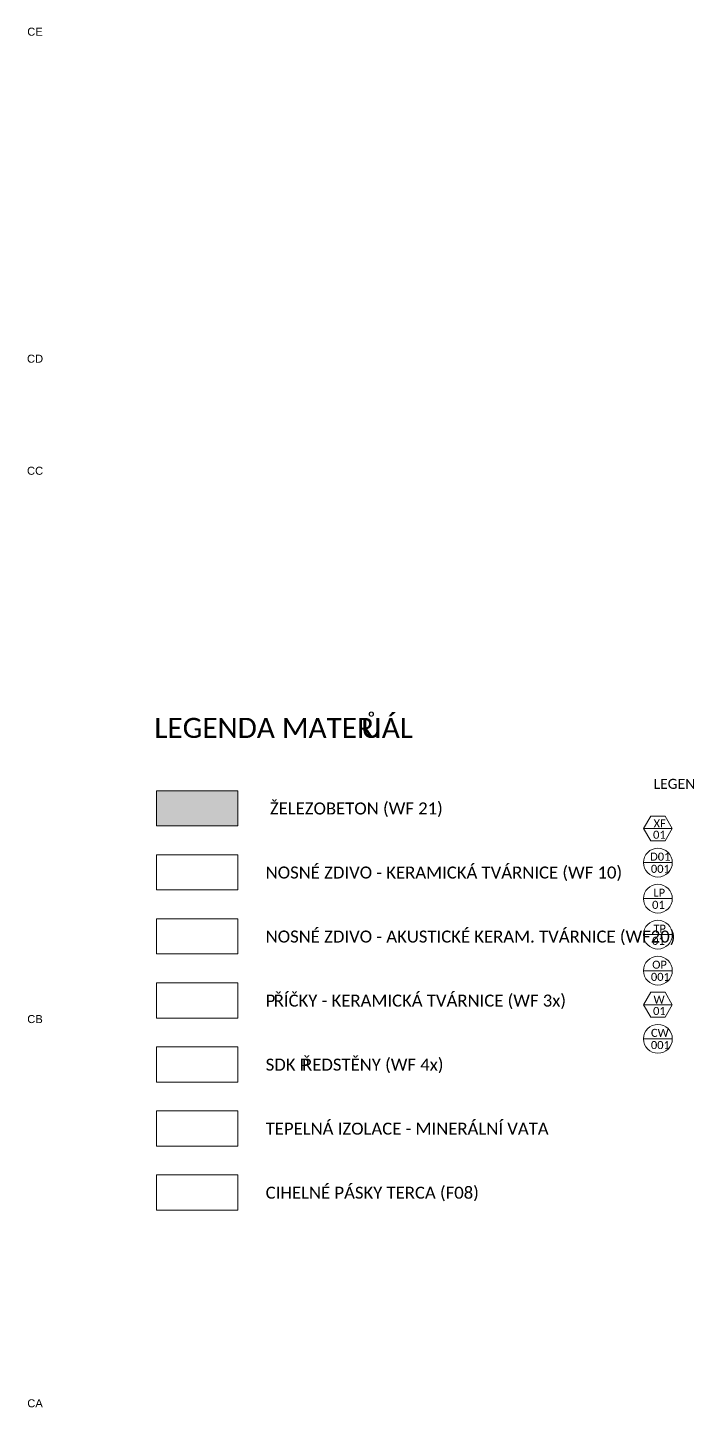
# Model space of a CAD drawing. Extents: x -47641 to 202, y -7675 to 12965.
# Drawn here: x -21306 to -13056, y -5449 to 11789 of the extents above; entities that cross this region are included whole.
import ezdxf

# ---------------------------------------------------------------- set-up
doc = ezdxf.new("R2010")
doc.units = 0
for name, color, linetype, lineweight in [('A-DETL-____-THIN', 9, 'CONTINUOUS', 9), ('A-DETL-GENF-OTLN', 9, 'CONTINUOUS', 9), ('G-____-____-TEXT', 9, 'CONTINUOUS', 5), ('S-GRID-____-IDEN', 9, 'CONTINUOUS', 9)]:
    doc.layers.add(name, color=color, linetype=linetype, lineweight=lineweight)
doc.styles.add('Arial', font='Arial')
doc.styles.add('Calibri', font='Calibri')
doc.styles.add('Calibri_3', font='Calibri_3')
doc.styles.add('Calibri_4', font='Calibri_4')
doc.styles.add('Calibri_5', font='Calibri_5')

msp = doc.modelspace()

# ---------------------------------------------------------------- hatches: boundary and pattern name
at = {"layer": 'A-DETL-GENF-OTLN'}
msp.add_hatch(color=254, dxfattribs=at).paths.add_polyline_path([(-18675.31891, 1815.13928), (-18675.31891, 2255.13928), (-19695.31891, 2255.13928), (-19695.31891, 1815.13928)], flags=0)

# ---------------------------------------------------------------- linework, layer by layer
at = {"layer": 'A-DETL-____-THIN'}
for p, q in [((-19695.31891, 2255.13928), (-19695.31891, 1815.13928)), ((-18675.31891, 2255.13928), (-19695.31891, 2255.13928)), ((-18675.31891, 1815.13928), (-18675.31891, 2255.13928)), ((-13515.14936, 1938.56339), (-13605.14936, 1782.67881)), ((-13515.14936, 1938.56339), (-13335.14936, 1938.56339)), ((-13335.14936, 1938.56339), (-13245.14936, 1782.67881)), ((-19695.31891, 1815.13928), (-18675.31891, 1815.13928)), ((-13515.14936, 1626.79424), (-13605.14936, 1782.67881)), ((-13245.14936, 1782.67881), (-13605.14936, 1782.67881)), ((-13335.14936, 1626.79424), (-13245.14936, 1782.67881)), ((-13515.14936, 1626.79424), (-13335.14936, 1626.79424)), ((-19695.31891, 1455.13928), (-19695.31891, 1015.13928)), ((-18675.31891, 1455.13928), (-19695.31891, 1455.13928)), ((-18675.31891, 1015.13928), (-18675.31891, 1455.13928)), ((-13245.14936, 1356.79424), (-13605.14936, 1356.79424)), ((-19695.31891, 1015.13928), (-18675.31891, 1015.13928)), ((-13245.14936, 906.79424), (-13605.14936, 906.79424)), ((-19695.31891, 655.13928), (-19695.31891, 215.13928)), ((-18675.31891, 655.13928), (-19695.31891, 655.13928)), ((-18675.31891, 215.13928), (-18675.31891, 655.13928)), ((-13245.14936, 456.79424), (-13605.14936, 456.79424)), ((-19695.31891, 215.13928), (-18675.31891, 215.13928)), ((-13245.14936, 6.79424), (-13605.14936, 6.79424)), ((-19695.31891, -144.86072), (-19695.31891, -584.86072)), ((-18675.31891, -144.86072), (-19695.31891, -144.86072)), ((-18675.31891, -584.86072), (-18675.31891, -144.86072)), ((-13515.14936, -263.20576), (-13605.14936, -419.09033)), ((-13515.14936, -263.20576), (-13335.14936, -263.20576)), ((-13335.14936, -263.20576), (-13245.14936, -419.09033)), ((-13515.14936, -574.97491), (-13605.14936, -419.09033)), ((-13245.14936, -419.09033), (-13605.14936, -419.09033)), ((-13335.14936, -574.97491), (-13245.14936, -419.09033)), ((-19695.31891, -584.86072), (-18675.31891, -584.86072)), ((-13515.14936, -574.97491), (-13335.14936, -574.97491)), ((-13245.14936, -844.97491), (-13605.14936, -844.97491)), ((-19695.31891, -944.86072), (-19695.31891, -1384.86072)), ((-18675.31891, -944.86072), (-19695.31891, -944.86072)), ((-18675.31891, -1384.86072), (-18675.31891, -944.86072)), ((-19695.31891, -1384.86072), (-18675.31891, -1384.86072)), ((-19695.31891, -1744.86072), (-19695.31891, -2184.86072)), ((-18675.31891, -1744.86072), (-19695.31891, -1744.86072)), ((-18675.31891, -2184.86072), (-18675.31891, -1744.86072)), ((-19695.31891, -2184.86072), (-18675.31891, -2184.86072)), ((-19695.31891, -2544.86072), (-19695.31891, -2984.86072)), ((-18675.31891, -2544.86072), (-19695.31891, -2544.86072)), ((-18675.31891, -2984.86072), (-18675.31891, -2544.86072)), ((-19695.31891, -2984.86072), (-18675.31891, -2984.86072))]:
    msp.add_line(p, q, dxfattribs=at)
for centre in [(-13425.14936, 1356.79424), (-13425.14936, 906.79424), (-13425.14936, 456.79424), (-13425.14936, 6.79424), (-13425.14936, -844.97491)]:
    msp.add_circle(centre, 180, dxfattribs=at)

# ---------------------------------------------------------------- texts
at = {"layer": 'G-____-____-TEXT', "color": 7, "lineweight": 9, "attachment_point": 1}
for s, insert, char_height, width, style in [('LEGENDA MATERIÁL', (-19720.80428, 3164.74953), 250, 3270.8333333, 'Calibri_3'), ('Ů', (-17133.17928, 3164.74953), 250, 1250, 'Calibri_3'), ('LEGENDA TAG', (-13479.40512, 2403.38358), 125, 1149.3055556, 'Calibri_5'), (' ŽELEZOBETON (WF 21)', (-18328.8696, 2107.98412), 150, 2920.8333, 'Calibri_4'), ('01', (-13485.79962, 1755.13361), 100, 100, 'Calibri'), ('XF', (-13479.81169, 1895.65225), 100, 144.4444444, 'Calibri'), ('D01', (-13522.5926, 1481.45649), 100, 188.8888889, 'Calibri'), ('NOSNÉ ZDIVO - KERAMICKÁ TVÁRNICE (WF 10)', (-18328.8696, 1307.98412), 150, 4770.8332682, 'Calibri_4'), ('001', (-13512.85192, 1329.24904), 100, 177.7777778, 'Calibri'), ('01', (-13497.85192, 879.24904), 100, 100, 'Calibri'), ('LP', (-13481.8285, 1031.45649), 100, 133.3333333, 'Calibri'), ('NOSNÉ ZDIVO - AKUSTICKÉ KERAM. TVÁRNICE (WF20)', (-18328.8696, 507.98412), 150, 5504.1665697, 'Calibri_4'), ('TP', (-13481.8285, 581.45649), 100, 144.4444444, 'Calibri'), ('01', (-13497.85192, 429.24904), 100, 100, 'Calibri'), ('OP', (-13496.8285, 131.45649), 100, 144.4444444, 'Calibri'), ('001', (-13512.85192, -20.75096), 100, 177.7777778, 'Calibri'), ('P', (-18328.8696, -292.01588), 150, 83.3333333, 'Calibri_4'), ('ŘÍČKY - KERAMICKÁ TVÁRNICE (WF 3x)', (-18228.32793, -292.01588), 150, 5408.3333, 'Calibri_4'), ('W', (-13479.81169, -306.1169), 100, 88.8888889, 'Calibri'), ('01', (-13485.79962, -446.63553), 100, 100, 'Calibri'), ('CW', (-13511.8285, -720.31265), 100, 166.6666667, 'Calibri'), ('001', (-13512.85192, -872.52011), 100, 177.7777778, 'Calibri'), ('SDK P', (-18328.8696, -1092.01588), 150, 595.8333015, 'Calibri_4'), ('ŘEDSTĚNY (WF 4x)', (-17873.78627, -1092.01588), 150, 3287.4999349, 'Calibri_4'), ('TEPELNÁ IZOLACE - MINERÁLNÍ VATA', (-18328.8696, -1892.01588), 150, 3883.3333333, 'Calibri_4'), ('CIHELNÉ PÁSKY TERCA (F08)', (-18328.8696, -2692.01588), 150, 2904.1666015, 'Calibri_4')]:
    msp.add_mtext(s, dxfattribs=dict(at, insert=insert, char_height=char_height, width=width, style=style))
at = {"layer": 'S-GRID-____-IDEN', "lineweight": 5, "char_height": 100, "attachment_point": 1, "style": 'Arial'}
for s, insert, width in [('CE', (-21309.53719, 11787.11335), 122.2222222), ('CD', (-21312.78719, 7702.11335), 133.3333333), ('CC', (-21312.78719, 6302.11335), 122.2222222), ('CB', (-21309.53719, -547.88665), 133.3333333), ('CA', (-21309.53719, -5347.88665), 144.4444444)]:
    msp.add_mtext(s, dxfattribs=dict(at, insert=insert, width=width))

doc.saveas('drawing.dxf')
